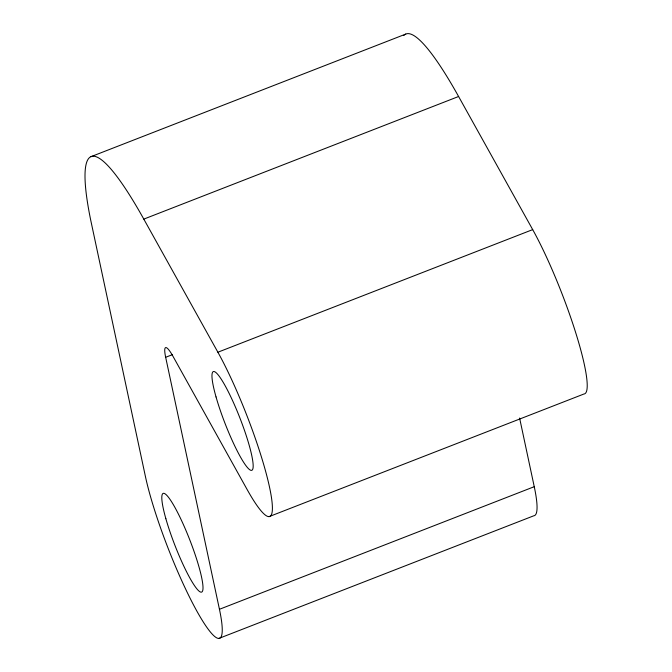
<?xml version="1.0" encoding="UTF-8"?>
<svg xmlns="http://www.w3.org/2000/svg" width="672" height="672" viewBox="0 0 672 672"><rect width="100%" height="100%" fill="white"/><g stroke="black" fill="none" stroke-linecap="round" stroke-linejoin="round"><path stroke-width="1.01" d="M90.93 156.694L405.737 34.087M519.599 418.051L534.248 486.688L219.442 609.294A102.505 15.313 68.7 0 1 197.064 611.47A102.505 15.313 68.7 0 1 145.354 476.179L90.619 219.702A239.266 35.75 68.7 0 1 143.8 219.106L458.598 96.499L532.694 229.614A102.505 15.313 68.7 0 1 575.971 333.539A102.505 15.313 68.7 0 1 583.926 394.01L269.119 516.617M219.442 609.294L165.665 357.286L172.511 354.623M143.8 219.106L217.888 352.22L532.694 229.614M218.963 638.4L533.77 515.794A102.505 15.313 68.7 0 0 534.248 486.688M403.822 35.498A239.266 35.75 68.7 0 1 458.598 96.499M217.888 352.22A102.505 15.313 68.7 0 1 269.598 487.511A102.505 15.313 68.7 0 1 247.22 489.678L173.132 356.563A34.171 5.107 68.7 0 0 165.665 357.286M216.031 396.925A52.962 7.913 68.7 0 0 251.446 470.375A52.962 7.913 68.7 0 0 230.194 395.548A52.962 7.913 68.7 0 0 216.031 396.925M165.866 518.708A52.962 7.913 68.7 0 0 201.289 592.166A52.962 7.913 68.7 0 0 180.029 517.339A52.962 7.913 68.7 0 0 165.866 518.708"/></g></svg>
